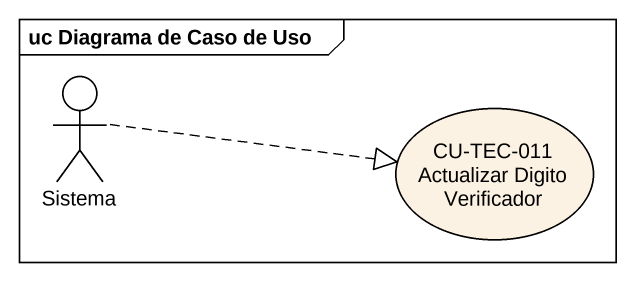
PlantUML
@startuml
mainframe uc Diagrama de Caso de Uso
actor Sistema
usecase "CU-TEC-011 Actualizar Digito Verificador" as CU_TEC_011_Actualizar
Sistema .right.|> CU_TEC_011_Actualizar
@enduml
